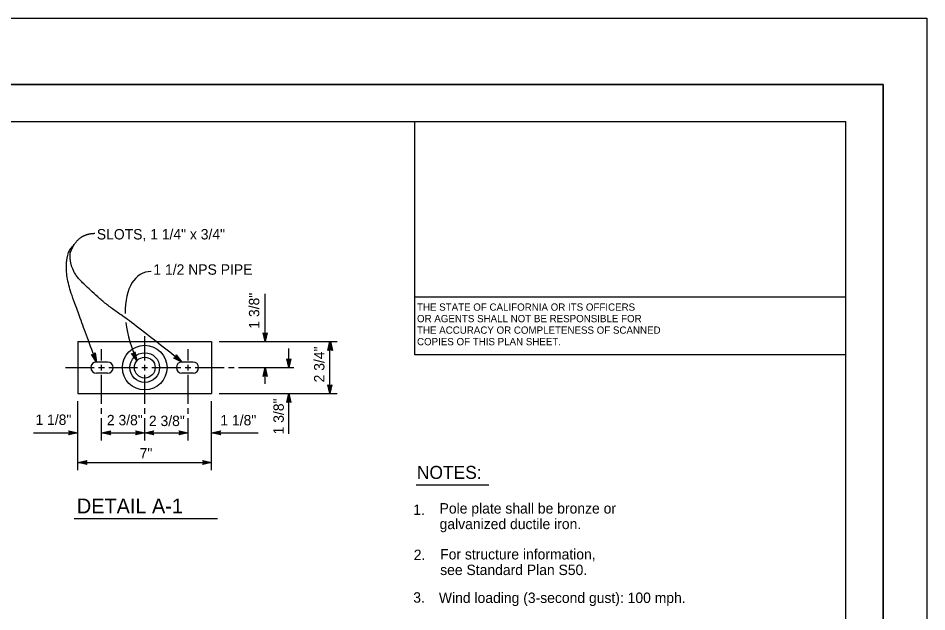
# Model space of a CAD drawing. Extents: x -894 to 866, y -476 to 714.
# Drawn here: x 255 to 866, y 314 to 714 of the extents above; entities that cross this region are included whole.
import ezdxf

# ---------------------------------------------------------------- set-up
doc = ezdxf.new("R2010")
doc.units = 0
for name, color, linetype in [('10 Sheet Format', 7, 'Continuous'), ('56 Stage 3 Anno', 7, 'Continuous'), ('57 Undefined', 7, 'Continuous'), ('60 Nongeo Data', 7, 'Continuous')]:
    doc.layers.add(name, color=color, linetype=linetype)

msp = doc.modelspace()

# ---------------------------------------------------------------- linework, layer by layer
at = {"layer": '10 Sheet Format'}
for p, q in [((-863.43, 668.96), (836.57, 668.96)), ((836.54, 668.96), (836.54, -431.04)), ((-813.45, 643.96), (811.55, 643.96)), ((521.56, 525.89), (521.56, 643.96)), ((811.55, -406.04), (811.55, 643.96)), ((811.55, 525.89), (521.56, 525.89)), ((521.56, 487.06), (521.56, 525.89)), ((811.55, 487.06), (521.56, 487.06))]:
    msp.add_line(p, q, dxfattribs=at)
for points in [[(-894.04, 713.56), (865.96, 713.56), (865.96, -476.44), (-894.04, -476.44)], [(-863.46, -431.04), (836.54, -431.04), (836.54, 668.96), (-863.46, 668.96)]]:
    msp.add_lwpolyline(points, close=True, dxfattribs=at)
at = {"layer": '56 Stage 3 Anno'}
for p, q in [((420.85, 495.93), (420.85, 528.02)), ((420.85, 495.93), (419.52, 501.93)), ((419.52, 501.93), (419.52, 501.93)), ((419.52, 501.93), (420.85, 501.13)), ((420.84, 497.32), (419.87, 501.69)), ((420.85, 498.69), (420.22, 501.51)), ((420.85, 500.07), (420.58, 501.28)), ((420.85, 501.13), (422.18, 501.93)), ((422.18, 501.93), (420.85, 495.93)), ((421.83, 501.71), (420.85, 497.31)), ((421.47, 501.48), (420.85, 498.69)), ((421.12, 501.3), (420.85, 500.07)), ((422.18, 501.93), (422.18, 501.93)), ((389.9, 495.93), (469.33, 495.93)), ((420.85, 495.93), (420.85, 495.93)), ((462.99, 489.93), (464.33, 495.93)), ((463.43, 489.93), (464.77, 495.93)), ((464.33, 460.93), (464.33, 495.93)), ((464.33, 495.93), (464.33, 495.93)), ((464.33, 495.93), (465.66, 489.93)), ((464.77, 495.93), (464.77, 495.93)), ((464.77, 495.93), (466.1, 489.93)), ((332.46, 487.8), (333.33, 489.1)), ((333.33, 489.1), (333.33, 489.1)), ((333.33, 489.1), (334.69, 483.1)), ((436.81, 478.43), (436.81, 491.18)), ((464.33, 490.73), (462.99, 489.93)), ((462.99, 489.93), (462.99, 489.93)), ((463.34, 490.14), (464.33, 494.55)), ((464.77, 490.73), (463.43, 489.93)), ((463.43, 489.93), (463.43, 489.93)), ((463.7, 490.38), (464.33, 493.16)), ((463.78, 490.15), (464.76, 494.55)), ((464.05, 490.55), (464.33, 491.78)), ((464.14, 490.38), (464.76, 493.17)), ((464.33, 494.53), (465.3, 490.16)), ((464.33, 493.16), (464.95, 490.34)), ((464.33, 491.78), (464.59, 490.57)), ((465.66, 489.93), (464.33, 490.73)), ((464.49, 490.56), (464.76, 491.79)), ((464.76, 493.17), (465.39, 490.34)), ((464.76, 491.79), (465.03, 490.58)), ((464.77, 494.54), (465.74, 490.16)), ((466.1, 489.93), (464.77, 490.73)), ((465.66, 489.93), (465.66, 489.93)), ((466.1, 489.93), (466.1, 489.93)), ((307.4, 482.18), (304.06, 487.34)), ((304.06, 487.34), (304.06, 487.34)), ((304.06, 487.34), (305.59, 487.05)), ((306.91, 483.48), (304.48, 487.25)), ((306.44, 484.77), (304.87, 487.2)), ((305.96, 486.06), (305.29, 487.1)), ((305.59, 487.05), (306.57, 488.27)), ((305.79, 487.31), (305.96, 486.06)), ((306.05, 487.6), (306.44, 484.77)), ((306.31, 487.94), (306.92, 483.47)), ((306.57, 488.27), (306.57, 488.27)), ((306.57, 488.27), (307.4, 482.18)), ((334.69, 483.1), (330.92, 487.95)), ((330.92, 487.95), (330.92, 487.95)), ((330.92, 487.95), (332.46, 487.8)), ((334.09, 484.36), (331.34, 487.9)), ((333.51, 485.6), (331.73, 487.88)), ((332.92, 486.85), (332.16, 487.83)), ((332.64, 488.08), (332.92, 486.85)), ((332.88, 488.38), (333.51, 485.6)), ((333.1, 488.75), (334.1, 484.35)), ((334.69, 483.1), (334.69, 483.1)), ((359.37, 484.87), (360.82, 485.41)), ((364.9, 482.18), (359.37, 484.87)), ((359.37, 484.87), (359.37, 484.87)), ((363.8, 483.04), (359.78, 485)), ((362.73, 483.9), (360.13, 485.16)), ((361.65, 484.76), (360.54, 485.3)), ((360.82, 485.41), (361.03, 486.96)), ((360.86, 485.74), (361.65, 484.76)), ((360.94, 486.12), (362.73, 483.9)), ((360.98, 486.54), (363.82, 483.03)), ((361.03, 486.96), (361.03, 486.96)), ((361.03, 486.96), (364.9, 482.18)), ((436.81, 478.43), (435.48, 484.43)), ((435.48, 484.43), (435.48, 484.43)), ((435.48, 484.43), (436.81, 483.63)), ((436.81, 479.82), (435.84, 484.19)), ((436.81, 481.19), (436.19, 484.01)), ((436.81, 482.57), (436.55, 483.78)), ((436.81, 483.63), (438.15, 484.43)), ((438.15, 484.43), (436.81, 478.43)), ((437.79, 484.21), (436.81, 479.81)), ((437.43, 483.98), (436.81, 481.19)), ((437.09, 483.8), (436.81, 482.57)), ((438.15, 484.43), (438.15, 484.43)), ((307.4, 482.18), (307.4, 482.18)), ((364.9, 482.18), (364.9, 482.18)), ((419.51, 472.43), (420.85, 478.43)), ((419.86, 472.64), (420.84, 477.05)), ((420.85, 467.42), (420.85, 478.43)), ((420.85, 478.43), (420.85, 478.43)), ((420.85, 478.43), (422.17, 472.43)), ((420.85, 477.03), (421.82, 472.66)), ((436.81, 478.43), (436.81, 478.43)), ((420.85, 473.23), (419.51, 472.43)), ((419.51, 472.43), (419.51, 472.43)), ((420.22, 472.88), (420.84, 475.66)), ((420.57, 473.05), (420.84, 474.28)), ((420.84, 475.66), (421.47, 472.84)), ((420.84, 474.28), (421.11, 473.07)), ((422.17, 472.43), (420.85, 473.23)), ((422.17, 472.43), (422.17, 472.43)), ((464.33, 460.93), (463, 466.93)), ((463, 466.93), (463, 466.93)), ((463, 466.93), (464.33, 466.13)), ((464.32, 462.32), (463.36, 466.69)), ((464.33, 463.69), (463.7, 466.51)), ((464.33, 465.07), (464.06, 466.28)), ((464.33, 466.13), (465.67, 466.93)), ((465.67, 466.93), (464.33, 460.93)), ((465.31, 466.71), (464.33, 462.31)), ((464.95, 466.48), (464.33, 463.69)), ((464.61, 466.3), (464.33, 465.07)), ((465.67, 466.93), (465.67, 466.93)), ((389.9, 460.93), (469.33, 460.93)), ((435.47, 454.93), (436.81, 460.93)), ((435.83, 455.14), (436.81, 459.55)), ((436.81, 433.94), (436.81, 460.93)), ((436.81, 460.93), (436.81, 460.93)), ((436.81, 460.93), (438.14, 454.93)), ((436.81, 459.53), (437.78, 455.16)), ((464.33, 460.93), (464.33, 460.93)), ((294.9, 409.49), (294.9, 455.93)), ((384.9, 409.49), (384.9, 455.93)), ((436.81, 455.73), (435.47, 454.93)), ((435.47, 454.93), (435.47, 454.93)), ((436.19, 455.38), (436.81, 458.16)), ((436.53, 455.55), (436.81, 456.78)), ((436.81, 458.16), (437.43, 455.34)), ((436.81, 456.78), (437.07, 455.57)), ((438.14, 454.93), (436.81, 455.73)), ((438.14, 454.93), (438.14, 454.93)), ((265.02, 434.49), (294.9, 434.49)), ((289.59, 434.49), (288.79, 435.83)), ((288.79, 435.83), (288.79, 435.83)), ((288.79, 435.83), (294.79, 434.49)), ((294.79, 434.49), (288.79, 433.16)), ((288.79, 433.16), (289.59, 434.49)), ((289.01, 435.48), (293.41, 434.49)), ((293.4, 434.49), (289.03, 433.52)), ((292.03, 434.5), (289.21, 433.87)), ((289.24, 435.12), (292.03, 434.5)), ((289.42, 434.77), (290.65, 434.5)), ((290.65, 434.5), (289.44, 434.23)), ((294.79, 434.49), (294.79, 434.49)), ((310.8, 434.49), (316.8, 435.82)), ((316.8, 433.15), (310.8, 434.49)), ((310.8, 434.49), (310.8, 434.49)), ((310.8, 434.49), (339.89, 434.49)), ((316.58, 433.51), (312.18, 434.49)), ((312.19, 434.5), (316.56, 435.46)), ((313.56, 434.49), (316.38, 435.12)), ((316.34, 433.87), (313.56, 434.49)), ((314.94, 434.49), (316.15, 434.76)), ((316.17, 434.22), (314.94, 434.49)), ((316.8, 435.82), (316, 434.49)), ((316, 434.49), (316.8, 433.15)), ((316.8, 435.82), (316.8, 435.82)), ((334.69, 434.49), (333.89, 435.83)), ((333.89, 435.83), (333.89, 435.83)), ((333.89, 435.83), (339.89, 434.49)), ((339.89, 434.49), (333.89, 433.16)), ((333.89, 433.16), (334.69, 434.49)), ((334.11, 435.48), (338.51, 434.49)), ((338.5, 434.49), (334.13, 433.52)), ((337.13, 434.5), (334.3, 433.87)), ((334.34, 435.12), (337.13, 434.5)), ((334.52, 434.77), (335.75, 434.5)), ((335.75, 434.5), (334.54, 434.23)), ((339.89, 434.49), (345.89, 435.82)), ((339.89, 434.49), (369, 434.49)), ((339.89, 434.49), (339.89, 434.49)), ((345.89, 433.15), (339.89, 434.49)), ((339.89, 434.49), (339.89, 434.49)), ((345.67, 433.51), (341.27, 434.49)), ((341.28, 434.5), (345.66, 435.46)), ((342.65, 434.49), (345.48, 435.12)), ((345.44, 433.87), (342.65, 434.49)), ((344.03, 434.49), (345.24, 434.76)), ((345.26, 434.22), (344.03, 434.49)), ((345.89, 435.82), (345.09, 434.49)), ((345.09, 434.49), (345.89, 433.15)), ((345.89, 435.82), (345.89, 435.82)), ((363.8, 434.49), (363, 435.83)), ((363, 435.83), (363, 435.83)), ((363, 435.83), (369, 434.49)), ((369, 434.49), (363, 433.16)), ((363, 433.16), (363.8, 434.49)), ((363.21, 435.48), (367.62, 434.49)), ((367.6, 434.49), (363.23, 433.52)), ((366.23, 434.5), (363.41, 433.87)), ((363.45, 435.12), (366.23, 434.5)), ((363.62, 434.77), (364.85, 434.5)), ((364.85, 434.5), (363.64, 434.23)), ((369, 434.49), (369, 434.49)), ((384.9, 434.49), (390.9, 435.82)), ((384.9, 434.49), (416.16, 434.49)), ((390.9, 433.15), (384.9, 434.49)), ((384.9, 434.49), (384.9, 434.49)), ((390.68, 433.51), (386.27, 434.49)), ((386.29, 434.5), (390.66, 435.46)), ((387.66, 434.49), (390.48, 435.12)), ((390.44, 433.87), (387.66, 434.49)), ((389.04, 434.49), (390.25, 434.76)), ((390.27, 434.22), (389.04, 434.49)), ((390.9, 435.82), (390.1, 434.49)), ((390.1, 434.49), (390.9, 433.15)), ((390.9, 435.82), (390.9, 435.82)), ((288.79, 433.16), (288.79, 433.16)), ((316.8, 433.15), (316.8, 433.15)), ((333.89, 433.16), (333.89, 433.16)), ((345.89, 433.15), (345.89, 433.15)), ((363, 433.16), (363, 433.16)), ((390.9, 433.15), (390.9, 433.15)), ((294.9, 414.49), (300.9, 415.82)), ((300.9, 415.82), (300.1, 414.49)), ((300.9, 415.82), (300.9, 415.82)), ((379.7, 414.49), (378.9, 415.83)), ((378.9, 415.83), (378.9, 415.83)), ((378.9, 415.83), (384.9, 414.49)), ((294.9, 414.49), (384.9, 414.49)), ((300.9, 413.15), (294.9, 414.49)), ((294.9, 414.49), (294.9, 414.49)), ((300.68, 413.51), (296.28, 414.49)), ((296.29, 414.5), (300.66, 415.46)), ((297.66, 414.49), (300.48, 415.12)), ((300.44, 413.87), (297.66, 414.49)), ((299.04, 414.49), (300.25, 414.76)), ((300.27, 414.22), (299.04, 414.49)), ((300.1, 414.49), (300.9, 413.15)), ((300.9, 413.15), (300.9, 413.15)), ((384.9, 414.49), (378.9, 413.16)), ((378.9, 413.16), (379.7, 414.49)), ((378.9, 413.16), (378.9, 413.16)), ((379.11, 415.48), (383.52, 414.49)), ((383.5, 414.49), (379.13, 413.52)), ((382.13, 414.5), (379.31, 413.87)), ((379.35, 415.12), (382.13, 414.5)), ((379.52, 414.77), (380.75, 414.5)), ((380.75, 414.5), (379.54, 414.23)), ((384.9, 414.49), (384.9, 414.49))]:
    msp.add_line(p, q, dxfattribs=at)
for points in [[(339.89, 483.24), (339.89, 499.53)], [(310.8, 483.24), (310.8, 490.93)], [(369, 483.24), (369, 490.93)], [(286.55, 478.43), (305.95, 478.43)], [(308.86, 478.43), (312.74, 478.43)], [(310.8, 476.44), (310.8, 480.32)], [(315.65, 478.43), (335.05, 478.43)], [(337.96, 478.43), (341.84, 478.43)], [(339.89, 476.44), (339.89, 480.32)], [(344.75, 478.43), (364.15, 478.43)], [(367.06, 478.43), (370.94, 478.43)], [(369, 476.44), (369, 480.32)], [(373.85, 478.43), (393.25, 478.43)], [(396.16, 478.43), (400.04, 478.43)], [(402.95, 478.43), (440.26, 478.43)], [(310.8, 454.14), (310.8, 473.54)], [(339.89, 454.14), (339.89, 473.54)], [(369, 454.14), (369, 473.54)], [(310.8, 447.35), (310.8, 451.22)], [(339.89, 447.35), (339.89, 451.22)], [(369, 447.35), (369, 451.22)], [(310.8, 429.49), (310.8, 444.44)], [(339.89, 429.49), (339.89, 444.44)], [(369, 429.49), (369, 444.44)]]:
    msp.add_lwpolyline(points, dxfattribs=at)
for start_param, end_param in [(2.93973, 4.145876), (4.288842, 4.87732)]:
    msp.add_ellipse((355.21, 498.76), major_axis=(16, -43.46), ratio=0.540001, start_param=start_param, end_param=end_param, dxfattribs=at)
for points in [[(307.4, 482.18), (294.89, 515.79), (287.11, 538.1), (287.31, 554.47), (292.23, 561.22), (296.73, 566.34), (303.07, 568.79), (306.35, 568.79)], [(364.9, 482.18), (332.14, 508.42), (314.33, 520.49), (300.21, 533.39), (294.07, 539.53), (290.79, 545.87), (289.77, 550.78), (289.77, 555.08), (289.9, 556.22), (292.32, 561.16)]]:
    msp.add_open_spline(points, degree=2, dxfattribs=at)
at = {"layer": '57 Undefined'}
for p, q in [((522.57, 399.57), (571.32, 399.57)), ((292.41, 376.97), (388.91, 376.97))]:
    msp.add_line(p, q, dxfattribs=at)
at = {"layer": '60 Nongeo Data'}
for p, q in [((294.9, 495.93), (384.9, 495.93)), ((294.9, 495.93), (294.9, 460.93)), ((384.9, 495.93), (384.9, 460.93)), ((314.9, 482.18), (307.4, 482.18)), ((372.4, 482.18), (364.9, 482.18)), ((314.9, 474.68), (307.4, 474.68)), ((372.4, 474.68), (364.9, 474.68)), ((294.9, 460.93), (384.9, 460.93))]:
    msp.add_line(p, q, dxfattribs=at)
for radius in [15, 10, 7]:
    msp.add_circle((339.9, 478.43), radius, dxfattribs=at)
for centre, start, end in [((307.4, 478.43), 90, 270), ((314.9, 478.43), 270, 90), ((364.9, 478.43), 90, 270), ((372.4, 478.43), 270, 90)]:
    msp.add_arc(centre, 3.75, start, end, dxfattribs=at)

# ---------------------------------------------------------------- texts
at = {"layer": '10 Sheet Format'}
for s, p in [('THE STATE OF CALIFORNIA OR ITS OFFICERS', (523.03, 516.71)), ('OR AGENTS SHALL NOT BE RESPONSIBLE FOR', (523.03, 508.96)), ('THE ACCURACY OR COMPLETENESS OF SCANNED', (523.03, 501.21)), ('COPIES OF THIS PLAN SHEET.', (523.03, 493.46))]:
    msp.add_text(s, height=4.9, dxfattribs=at).set_placement(p)
at = {"layer": '57 Undefined'}
for s, height, p in [('SLOTS, 1 1/4" x 3/4"', 7, (307.66, 564.65)), ('1 1/2 NPS PIPE', 7, (345.74, 540.93)), ('1 1/8"', 7, (266.39, 439.87)), ('2 3/8"', 7, (314.42, 439.61)), ('2 3/8"', 7, (342.7, 439.1)), ('1 1/8"', 7, (390.78, 439.55)), ('7"', 7, (336.48, 417.29)), ('NOTES:', 8.75, (522.96, 403.54)), ('DETAIL A-1', 10, (294.24, 380.32)), ('1.', 7, (520.51, 379.3)), ('Pole plate shall be bronze or', 7, (538.24, 380.23)), ('galvanized ductile iron.', 7, (538.24, 369.73)), ('2.', 7, (520.86, 348.92)), ('For structure information,', 7, (538.62, 349.34)), ('see Standard Plan S50.', 7, (538.62, 338.84)), ('3.', 7, (520.51, 320.26)), ('Wind loading (3-second gust): 100 mph.', 7, (537.76, 320.05))]:
    msp.add_text(s, height=height, dxfattribs=at).set_placement(p)
for s, p in [('1 3/8" ', (416.96, 504.63)), ('2 3/4"', (460.78, 468.48)), ('1 3/8"', (433.44, 433.48))]:
    msp.add_text(s, height=7, rotation=90, dxfattribs=at).set_placement(p)

doc.saveas('drawing.dxf')
